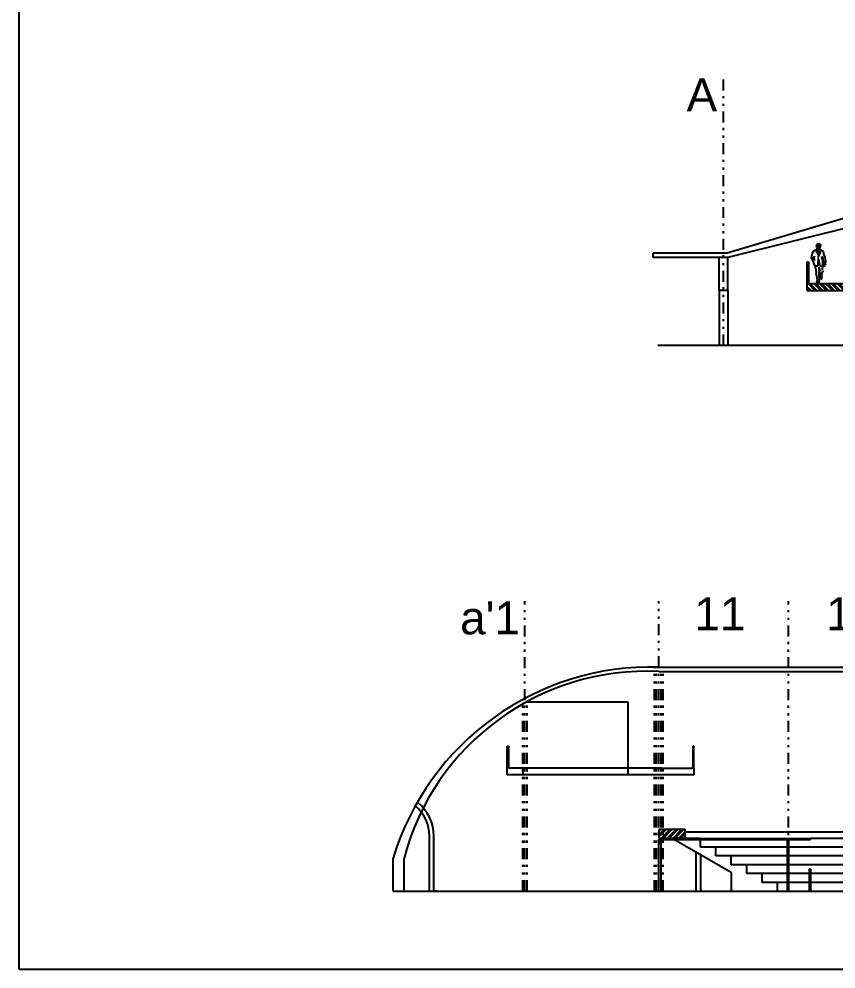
# Model space of a CAD drawing. Header units: inches. Extents: x 21 to 132, y 19 to 196.
# Drawn here: x 21.17 to 58.37, y 19.17 to 62.43 of the extents above; entities that cross this region are included whole.
import ezdxf

# ---------------------------------------------------------------- set-up
doc = ezdxf.new("R2010")
doc.units = ezdxf.units.IN
doc.header["$MEASUREMENT"] = 0
doc.linetypes.add('DIVIDE', pattern=[1.25, 0.5, -0.25, 0, -0.25, 0, -0.25])
for name, color, linetype in [('ax', 40, 'DIVIDE'), ('fur', 253, 'Continuous'), ('FURN', 253, 'Continuous'), ('gradient', 240, 'Continuous'), ('inwall', 41, 'Continuous'), ('wall', 7, 'Continuous')]:
    doc.layers.add(name, color=color, linetype=linetype)
doc.styles.get("Standard").update_dxf_attribs({"font": 'arial.ttf'})

# ---------------------------------------------------------------- blocks, each defined once
blk = doc.blocks.new('6')
for p, q in [((-0.026, 1.742), (-0.036, 1.727)), ((-0.018, 1.749), (-0.026, 1.742)), ((0.097, 1.722), (0.084, 1.732)), ((0.107, 1.742), (0.095, 1.758)), ((-0.176, 1.429), (-0.216, 1.274)), ((-0.163, 1.454), (-0.176, 1.429)), ((-0.061, 1.664), (-0.063, 1.679)), ((-0.044, 1.639), (-0.061, 1.664)), ((-0.058, 1.429), (-0.056, 1.492)), ((-0.051, 1.402), (-0.058, 1.429)), ((-0.051, 1.402), (-0.058, 1.387)), ((0.017, 1.227), (-0.058, 1.387)), ((-0.046, 1.512), (-0.056, 1.497)), ((-0.043, 1.664), (-0.051, 1.649)), ((-0.011, 1.559), (-0.046, 1.512)), ((-0.043, 1.679), (-0.041, 1.712)), ((-0.043, 1.617), (-0.043, 1.664)), ((-0.029, 1.578), (-0.043, 1.617)), ((-0.036, 1.727), (-0.041, 1.712)), ((-0.028, 1.497), (-0.031, 1.522)), ((-0.011, 1.559), (-0.029, 1.578)), ((-0.001, 1.387), (-0.026, 1.479)), ((0.097, 1.534), (-0.016, 1.447)), ((0.057, 1.692), (-0.013, 1.689)), ((0.044, 1.554), (-0.011, 1.559)), ((-0.003, 1.689), (-0.003, 1.674)), ((0.004, 1.414), (-0.003, 1.402)), ((0.014, 1.304), (-0.001, 1.367)), ((0.014, 1.449), (0.004, 1.414)), ((0.062, 1.384), (0.007, 1.464)), ((0.029, 1.607), (0.014, 1.607)), ((0.024, 1.277), (0.014, 1.304)), ((0.112, 1.367), (0.024, 1.277)), ((0.044, 1.612), (0.029, 1.607)), ((0.077, 1.324), (0.032, 1.234)), ((0.107, 1.528), (0.034, 1.289)), ((0.042, 1.454), (0.037, 1.429)), ((0.057, 1.467), (0.039, 1.489)), ((0.057, 1.467), (0.042, 1.454)), ((0.052, 1.609), (0.044, 1.612)), ((0.072, 1.692), (0.059, 1.689)), ((0.062, 1.679), (0.059, 1.689)), ((0.069, 1.674), (0.062, 1.679)), ((0.079, 1.452), (0.062, 1.467)), ((0.094, 1.554), (0.097, 1.597)), ((0.097, 1.534), (0.094, 1.554)), ((0.109, 1.717), (0.097, 1.722)), ((0.107, 1.609), (0.097, 1.597)), ((0.139, 1.504), (0.099, 1.534)), ((0.119, 1.617), (0.107, 1.609)), ((0.13, 1.665), (0.108, 1.719)), ((0.127, 1.399), (0.112, 1.367)), ((0.139, 1.447), (0.114, 1.429)), ((0.127, 1.399), (0.114, 1.429)), ((0.131, 1.665), (0.119, 1.617)), ((0.142, 1.492), (0.139, 1.504)), ((0.149, 1.504), (0.139, 1.504)), ((0.139, 1.447), (0.142, 1.492)), ((0.264, 1.452), (0.149, 1.504)), ((0.267, 1.429), (0.264, 1.452)), ((0.302, 1.352), (0.267, 1.429)), ((0.357, 1.117), (0.302, 1.352)), ((-0.278, 0.859), (-0.283, 0.867)), ((-0.263, 0.867), (-0.278, 0.859)), ((-0.208, 0.867), (-0.263, 0.867)), ((-0.203, 0.899), (-0.208, 0.867)), ((-0.161, 0.772), (-0.208, 0.867)), ((-0.198, 0.929), (-0.203, 0.899)), ((-0.191, 0.962), (-0.198, 0.929)), ((-0.183, 0.992), (-0.191, 0.962)), ((-0.173, 1.054), (-0.183, 0.992)), ((-0.126, 1.134), (-0.173, 1.054)), ((-0.168, 0.804), (-0.158, 0.992)), ((-0.158, 1.117), (-0.166, 1.072)), ((-0.158, 0.914), (-0.163, 0.899)), ((-0.143, 1.179), (-0.158, 1.117)), ((-0.156, 1.009), (-0.158, 0.914)), ((-0.131, 1.072), (-0.156, 1.009)), ((-0.133, 1.197), (-0.143, 1.179)), ((-0.136, 1.087), (-0.126, 1.179)), ((-0.131, 1.207), (-0.133, 1.197)), ((-0.126, 1.179), (-0.133, 1.197)), ((0.037, 1.074), (-0.02, 0.824)), ((-0.011, 0.867), (-0.018, 0.852)), ((0.024, 1.277), (0.017, 1.289)), ((0.027, 1.219), (0.017, 1.227)), ((0.024, 1.114), (0.024, 1.107)), ((0.032, 1.104), (0.024, 1.107)), ((0.034, 1.179), (0.027, 1.219)), ((0.027, 1.014), (0.039, 1.157)), ((0.049, 0.947), (0.027, 1.014)), ((0.039, 1.104), (0.032, 1.104)), ((0.042, 1.117), (0.039, 1.104)), ((0.052, 0.804), (0.049, 0.947)), ((0.054, 0.852), (0.052, 0.867)), ((0.224, 1.22), (0.221, 1.176)), ((0.232, 1.087), (0.221, 1.176)), ((0.237, 1.074), (0.221, 1.02)), ((0.251, 1.152), (0.224, 1.22)), ((0.237, 1.074), (0.232, 1.087)), ((0.247, 1.087), (0.237, 1.074)), ((0.267, 0.929), (0.242, 0.907)), ((0.247, 1.087), (0.251, 1.152)), ((0.357, 1.117), (0.267, 0.929)), ((-0.278, 0.859), (-0.291, 0.814)), ((-0.271, 0.774), (-0.288, 0.804)), ((-0.241, 0.767), (-0.271, 0.774)), ((-0.231, 0.819), (-0.241, 0.804)), ((-0.231, 0.799), (-0.241, 0.804)), ((-0.226, 0.767), (-0.241, 0.767)), ((-0.223, 0.772), (-0.231, 0.799)), ((-0.201, 0.822), (-0.223, 0.772)), ((-0.201, 0.837), (-0.201, 0.822)), ((-0.151, 0.554), (-0.168, 0.527)), ((-0.168, 0.527), (-0.168, 0.512)), ((-0.153, 0.492), (-0.168, 0.512)), ((-0.146, 0.572), (-0.161, 0.772)), ((-0.111, 0.322), (-0.153, 0.492)), ((-0.076, 0.754), (-0.151, 0.774)), ((-0.038, 0.414), (-0.036, 0.447)), ((-0.031, 0.462), (-0.036, 0.447)), ((0.002, 0.679), (-0.033, 0.554)), ((-0.031, 0.462), (-0.033, 0.492)), ((-0.031, 0.509), (-0.028, 0.539)), ((0.007, 0.657), (0.002, 0.672)), ((0.009, 0.429), (0.004, 0.717)), ((0.012, 0.477), (0.009, 0.492)), ((0.067, 0.774), (0.052, 0.804)), ((0.079, 0.762), (0.059, 0.782)), ((0.124, 0.337), (0.134, 0.439)), ((0.172, 0.767), (0.131, 0.757)), ((0.162, 0.679), (0.137, 0.457)), ((0.162, 0.679), (0.164, 0.727)), ((0.169, 0.742), (0.164, 0.727)), ((0.169, 0.742), (0.172, 0.767)), ((-0.121, 0.242), (-0.118, 0.289)), ((-0.118, 0.197), (-0.121, 0.242)), ((-0.113, 0.304), (-0.118, 0.289)), ((-0.113, 0.179), (-0.118, 0.197)), ((-0.111, 0.322), (-0.113, 0.304)), ((-0.108, 0.172), (-0.113, 0.179)), ((-0.093, 0.164), (-0.108, 0.172)), ((-0.078, 0.164), (-0.093, 0.164)), ((-0.041, 0.242), (-0.038, 0.304)), ((-0.023, 0.367), (-0.038, 0.414)), ((-0.023, 0.367), (-0.038, 0.304)), ((-0.001, 0.117), (-0.011, 0.164)), ((-0.009, 0.16), (0.002, 0.337)), ((0.004, 0.112), (-0.001, 0.097)), ((-0.001, 0.054), (-0.001, 0.097)), ((0.009, 0.039), (-0.001, 0.054)), ((0.014, 0.414), (0.002, 0.337)), ((0.017, 0.112), (0.004, 0.112)), ((0.014, 0.414), (0.009, 0.429)), ((0.022, -0.006), (0.009, 0.039)), ((0.109, 0.027), (0.077, 0.104)), ((0.134, 0.414), (0.094, 0.117)), ((0.109, 0.012), (0.104, -0.003)), ((0.109, 0.027), (0.109, 0.012)), ((0.052, -0.016), (0.024, -0.008)), ((0.097, -0.008), (0.052, -0.016))]:
    blk.add_line(p, q)
for centre, radius, start, end in [((0.031, 1.688), 0.0945, 47.5744, 194.7889), ((0.014, 1.621), 0.131, 57.7851, 93.2743), ((-0.01, 1.223), 0.277, 99.549, 123.5935), ((0.045, 1.564), 0.0736, 207.6538, 249.9756), ((0.615, 0.937), 0.897, 157.9052, 184.9658), ((0.063, 0.909), 0.179, 307.4462, 359.4234), ((-0.123, 0.848), 0.104, 296.659, 2.2818), ((0.113, 0.836), 0.0815, 245.9994, 289.2287), ((-0.177, 0.26), 0.138, 315.9394, 352.4184), ((0.053, 0.156), 0.0573, 231.0289, 316.3539)]:
    blk.add_arc(centre, radius, start, end)

msp = doc.modelspace()

# ---------------------------------------------------------------- hatches: boundary and pattern name
at = {"layer": 'inwall'}
h = msp.add_hatch(dxfattribs=at)
h.set_pattern_fill('ANSI32', color=256, scale=0.5, style=0)
h.set_pattern_definition([(135, (-474.23062, 84.60982), (0.13258252, 0.13258252), []), (135, (-474.319, 84.60982), (0.13258252, 0.13258252), [])])
h.paths.add_polyline_path([(60.21412, 50.06601), (60.37882, 49.96601), (60.74941, 49.96601), (60.74941, 50.36601), (57.06217, 50.36601), (57.06217, 50.06601)])
h = msp.add_hatch(dxfattribs=at)
h.set_pattern_fill('ANSI32', color=256, scale=0.5, style=0)
h.set_pattern_definition([(45, (723.66646, 48.71777), (-0.13258252, 0.13258252), []), (45, (723.75485, 48.71777), (-0.13258252, 0.13258252), [])])
h.paths.add_polyline_path([(50.40258, 25.06387), (50.30258, 25.06387), (50.30258, 24.86387), (50.40258, 24.86387)])
h.paths.add_polyline_path([(51.50258, 25.11387), (51.50258, 25.51387), (50.50258, 25.51387), (50.50258, 25.11387)])
h.paths.add_polyline_path([(50.50258, 25.51387), (50.30258, 25.51387), (50.30258, 25.21387), (50.30258, 25.11387), (50.46258, 25.11387), (50.50258, 25.11387)])

# ---------------------------------------------------------------- linework, layer by layer
msp.add_line((21.16839, 19.16754), (132.18873, 19.16754))
msp.add_lwpolyline([(21.16839, 19.16754), (21.16839, 195.67672)])
at = {"layer": 'ax'}
for p, q in [((53.24941, 47.56601), (53.24941, 59.78144)), ((44.20258, 22.71387), (44.20258, 35.91387)), ((50.30258, 32.91387), (50.30258, 35.91387)), ((56.20258, 22.71387), (56.20258, 35.91387)), ((50.10258, 22.71387), (50.10258, 32.91387)), ((50.20258, 22.71387), (50.20258, 32.91387)), ((50.30258, 22.71387), (50.30258, 32.91387)), ((50.40258, 22.71387), (50.40258, 32.91387)), ((50.50258, 22.71387), (50.50258, 32.91387)), ((44.10258, 22.71387), (44.10258, 31.29188)), ((44.30258, 22.71387), (44.30258, 31.29188))]:
    msp.add_line(p, q, dxfattribs=at)
at = {"layer": 'fur', "color": 2}
for p, q in [((51.50258, 25.11387), (57.20258, 25.11387)), ((50.30258, 25.06387), (57.20258, 25.06387))]:
    msp.add_line(p, q, dxfattribs=at)
at = {"layer": 'fur', "color": 252}
for p, q in [((56.15258, 25.06387), (56.15258, 22.71387)), ((56.20258, 25.06387), (56.20258, 22.71387))]:
    msp.add_line(p, q, dxfattribs=at)
at = {"layer": 'gradient', "color": 252}
for p, q in [((51.50258, 25.41387), (58.70258, 25.41387)), ((52.20258, 24.71387), (52.20258, 25.11387)), ((58.70258, 25.11387), (57.20258, 25.11387)), ((53.60258, 23.56835), (50.98541, 25.06387)), ((52.90258, 24.71387), (52.20258, 24.71387)), ((52.90258, 24.31387), (52.90258, 24.71387)), ((58.70258, 24.71387), (52.90258, 24.71387)), ((52.00258, 22.71387), (52.00258, 24.48263)), ((52.20258, 24.36835), (52.20258, 22.71387)), ((53.60258, 24.31387), (52.90258, 24.31387)), ((53.60258, 23.91387), (53.60258, 24.31387)), ((58.70258, 24.31387), (53.60258, 24.31387)), ((54.30258, 23.91387), (53.60258, 23.91387)), ((54.30258, 23.51387), (54.30258, 23.91387)), ((58.70258, 23.91387), (54.30258, 23.91387)), ((53.60258, 23.56835), (53.60258, 22.71387)), ((55.00258, 23.51387), (54.30258, 23.51387)), ((55.00258, 23.11387), (55.00258, 23.51387)), ((76.20258, 23.51387), (55.00258, 23.51387)), ((55.70258, 23.11387), (55.00258, 23.11387)), ((55.70258, 22.71387), (55.70258, 23.11387)), ((76.20258, 23.11387), (55.70258, 23.11387))]:
    msp.add_line(p, q, dxfattribs=at)
at = {"layer": 'inwall'}
for p, q in [((57.06217, 50.06601), (57.06217, 51.36601)), ((57.06217, 51.36601), (57.11217, 51.36601)), ((57.11217, 51.36601), (57.11217, 50.36601)), ((60.74941, 50.36601), (57.06217, 50.36601)), ((57.06217, 50.06601), (60.21412, 50.06601)), ((48.90258, 31.31387), (44.24238, 31.31387)), ((48.90258, 28.31387), (48.90258, 31.31387)), ((43.40258, 28.01387), (43.40258, 29.31387)), ((43.40258, 29.31387), (43.45258, 29.31387)), ((43.45258, 29.31387), (43.45258, 28.31387)), ((51.90258, 29.31387), (51.85258, 29.31387)), ((51.85258, 29.31387), (51.85258, 28.31387)), ((51.90258, 28.31387), (51.90258, 29.31387)), ((44.10258, 28.31387), (43.45258, 28.31387)), ((50.40258, 28.31387), (44.10258, 28.31387)), ((44.10258, 28.31387), (44.10258, 28.01387)), ((48.90258, 28.01387), (48.90258, 28.31387)), ((50.40258, 28.31387), (51.90258, 28.31387)), ((51.90258, 28.31387), (51.90258, 28.01387)), ((51.90258, 28.01387), (43.40258, 28.01387)), ((39.86403, 22.71387), (39.86403, 25.21387)), ((40.06403, 22.71387), (40.06403, 25.21387)), ((51.50258, 25.51387), (50.30258, 25.51387)), ((50.30258, 25.51387), (50.30258, 25.11387)), ((51.50258, 25.11387), (50.30258, 25.11387)), ((51.50258, 25.11387), (51.50258, 25.51387)), ((57.20258, 25.11387), (57.20258, 25.06387)), ((50.30258, 22.71387), (50.30258, 25.06387)), ((50.40258, 24.86387), (50.30258, 24.86387)), ((50.40258, 22.71387), (50.40258, 25.06387)), ((40.20258, 22.71387), (40.06403, 22.71387))]:
    msp.add_line(p, q, dxfattribs=at)
at = {"layer": 'inwall', "color": 8}
for p, q in [((53.04941, 50.06601), (53.04941, 47.56601)), ((53.44941, 50.06601), (53.44941, 47.56601))]:
    msp.add_line(p, q, dxfattribs=at)
at = {"layer": 'inwall', "color": 253}
for p, q in [((57.20258, 23.71387), (57.15258, 23.71387)), ((57.15258, 23.71387), (57.15258, 22.71387)), ((57.20258, 23.71387), (57.20258, 22.71387))]:
    msp.add_line(p, q, dxfattribs=at)
at = {"layer": 'inwall'}
for centre, radius, start, end in [((38.04768, 25.19638), 1.81644, 0.551662, 50.220771), ((38.00283, 25.17349), 2.06159, 1.122512, 50.675849)]:
    msp.add_arc(centre, radius, start, end, dxfattribs=at)
at = {"layer": 'wall'}
for p, q in [((63.39194, 54.75758), (53.42006, 51.75758)), ((63.44941, 54.06601), (53.44941, 51.56601)), ((50.04941, 51.56601), (50.04941, 51.76601)), ((53.42006, 51.76601), (50.04941, 51.76601)), ((53.44941, 51.56601), (50.04941, 51.56601)), ((53.04941, 50.06601), (53.04941, 51.56601)), ((53.44941, 50.06601), (53.44941, 51.56601)), ((53.44941, 50.06601), (53.04941, 50.06601)), ((106.64941, 47.56601), (50.24941, 47.56601)), ((50.30258, 32.91387), (110.10258, 32.91387)), ((50.30258, 32.71387), (110.10258, 32.71387)), ((52.20258, 25.11387), (51.50258, 25.11387)), ((38.20258, 22.71387), (38.20258, 24.21387)), ((38.70258, 22.71387), (38.70258, 24.21387)), ((38.20258, 22.71387), (50.20258, 22.71387)), ((50.20258, 22.71387), (110.20258, 22.71387))]:
    msp.add_line(p, q, dxfattribs=at)
for centre, radius, start, end in [((49.94857, 20.64186), 12.27711, 88.347652, 163.085242), ((49.74551, 21.30882), 11.41865, 87.203646, 165.261191)]:
    msp.add_arc(centre, radius, start, end, dxfattribs=at)

# ---------------------------------------------------------------- block references
at = {"layer": 'FURN', "color": 8, "lineweight": 100, "xscale": -1}
msp.add_blockref('6', (57.60422, 50.41285), dxfattribs=at)
msp.add_blockref('6', (57.60422, 50.41285), dxfattribs=at)

# ---------------------------------------------------------------- texts
at = {"layer": 'ax', "char_height": 1.5, "attachment_point": 1}
for s, insert in [('A', (51.56351, 59.71987)), ("a'1", (41.25335, 35.90595)), ('11', (51.91937, 36.09175)), ('10 ', (57.91937, 36.09175))]:
    msp.add_mtext_dynamic_manual_height_columns(s, width=1.4771699, gutter_width=1, heights=[0], dxfattribs=dict(at, insert=insert))

doc.saveas('drawing.dxf')
